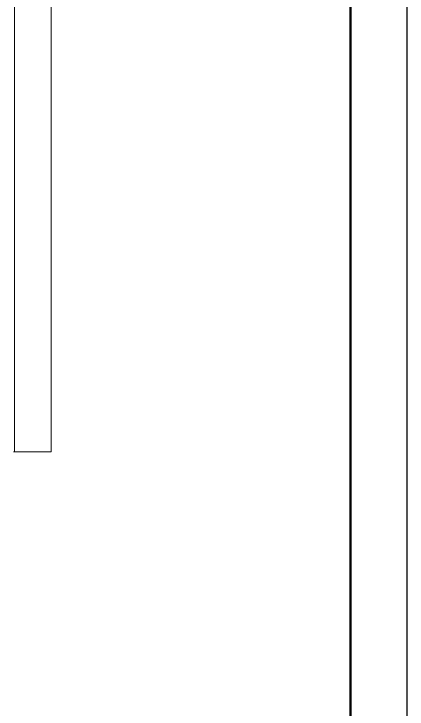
# Model space of a CAD drawing. Extents: x -319 to 3117, y -991 to 292.
# Drawn here: x 2967.1 to 3117.4, y -725.5 to -459.9 of the extents above; entities that cross this region are included whole.
import ezdxf

# ---------------------------------------------------------------- set-up
doc = ezdxf.new("R2010")
doc.units = 0
doc.linetypes.add('Caddy_Solid', pattern=[0])
doc.layers.get('0').update_dxf_attribs({"lineweight": 15})
doc.layers.add('100', color=7, linetype='Continuous')
doc.layers.add('SYMS', color=7, linetype='Continuous')

msp = doc.modelspace()

# ---------------------------------------------------------------- linework, layer by layer
at = {"color": 0, "linetype": 'Continuous', "lineweight": 20, "extrusion": (0, 1, -2.22045e-16)}
for p, q in [((2981.382, -30.139), (2981.382, -627.139)), ((2967.286, -627.139), (2967.286, -340.139)), ((2966.944, -627.139), (2967.286, -627.139)), ((2967.286, -627.139), (2981.382, -627.139))]:
    msp.add_line(p, q, dxfattribs=at)
at = {"layer": '100', "linetype": 'Caddy_Solid', "lineweight": 50}
msp.add_line((3095.768, 270.136), (3095.768, -969.44), dxfattribs=at)
at = {"layer": 'SYMS'}
msp.add_lwpolyline([(1302.968, -991.04), (3117.368, -991.04), (3117.368, 292), (1302.968, 292)], close=True, dxfattribs=at)

doc.saveas('drawing.dxf')
